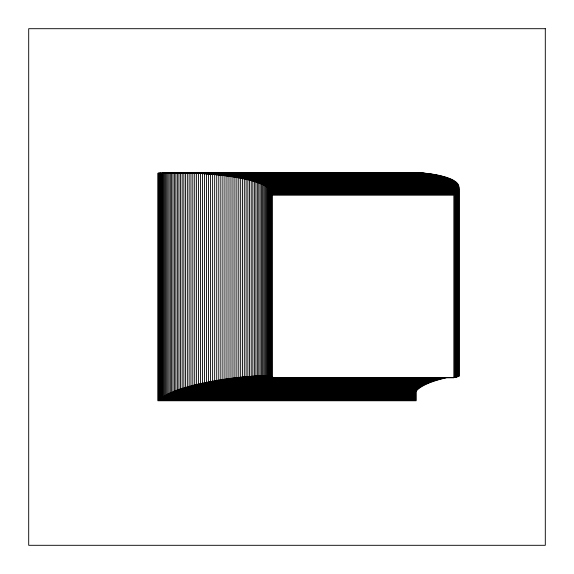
<?xml version="1.0" encoding="UTF-8"?>
<svg xmlns="http://www.w3.org/2000/svg" width="574" height="574" viewBox="0 0 574 574"><rect width="100%" height="100%" fill="white"/><g stroke="black" fill="none" stroke-linecap="round" stroke-linejoin="round"><path stroke-width="0.86" d="M417.714 172.717L170.306 172.717L170.306 392.48L415.375 392.48M420.412 172.831L165.592 172.81L165.592 394.79L414.442 394.79M422.005 172.939L161.782 172.953L161.782 397.158L414.406 397.158L414.406 393.57M423.734 173.075L160.225 173.047L160.225 398.356L414.744 398.356L414.744 392.099M160.713 173.14L158.352 173.183L158.352 400.164L415.705 400.164L415.705 391.224M424.652 173.154L192.814 173.154L192.814 385.147L424.652 385.147M160.541 173.233L157.85 173.233L157.85 400.767L416.15 400.767L416.15 390.908M425.592 173.248L194.701 173.248L194.701 384.688L425.592 384.688M426.561 173.348L196.609 173.348L196.609 384.228L426.561 384.228M427.558 173.463L198.554 173.463L198.554 383.784L427.558 383.784M428.57 173.578L200.513 173.578L200.513 383.353L428.57 383.353M429.61 173.714L202.493 173.714L202.493 382.93L429.61 382.93M430.658 173.85L204.488 173.85L204.488 382.514L430.658 382.514M431.727 174.008L206.504 174.008L206.504 382.112L431.727 382.112M432.81 174.166L208.534 174.166L208.534 381.717L432.81 381.717M433.908 174.345L210.572 174.345L210.572 381.337L433.908 381.337M435.006 174.532L212.617 174.532L212.617 380.971L435.006 380.971M436.111 174.726L214.669 174.726L214.669 380.612L436.111 380.612M437.223 174.934L216.721 174.934L216.721 380.268L437.223 380.268M438.328 175.156L218.773 175.156L218.773 379.938L438.328 379.938M439.44 175.393L220.825 175.393L220.825 379.615L439.44 379.615M440.538 175.637L222.877 175.637L222.877 379.306L440.538 379.306M441.636 175.902L224.915 175.902L224.915 379.012L441.636 379.012M442.719 176.168L226.945 176.168L226.945 378.725L442.719 378.725M443.795 176.455L228.961 176.455L228.961 378.46L443.795 378.46M444.85 176.756L230.963 176.756L230.963 378.201L444.85 378.201M445.89 177.065L232.951 177.065L232.951 377.957L445.89 377.957M446.909 177.388L234.909 177.388L234.909 377.728L453.84 377.785L453.84 195.203L272.083 195.203M447.899 177.732L236.854 177.732L236.854 377.513L454.73 377.57L454.73 194.435L272.026 194.435L272.083 377.785M448.868 178.083L238.762 178.083L238.762 377.312L272.743 377.312M449.808 178.449L240.649 178.449L240.649 377.118L271.933 377.118M450.719 178.83L242.508 178.83L242.508 376.946L271.997 376.946M451.594 179.224L244.323 179.224L244.323 376.781L272.729 376.838M452.434 179.626L246.11 179.626L246.11 376.637L271.122 376.637M453.238 180.049L247.853 180.049L247.853 376.501L271.172 376.501M453.991 180.487L249.561 180.487L249.561 376.386L271.079 376.386M454.708 180.939L251.218 180.939L251.218 376.279L271.193 376.314M455.376 181.406L252.833 181.406L252.833 376.192L268.962 376.192M456 181.879L254.397 181.879L254.397 376.114L269.349 376.049M456.567 182.374L255.911 182.374L255.911 376.049M457.076 182.884L257.367 182.884L257.367 376.006L269.141 375.984M457.535 183.4L258.774 183.4L258.774 375.97M457.937 183.938L260.115 183.938L260.115 375.956M458.274 184.491L261.4 184.491L261.4 375.948M458.762 185.632L263.775 185.632L263.775 375.984M458.906 186.227L264.865 186.227L264.865 376.02M458.985 187.461L266.838 187.461L266.838 376.142M456.983 376.314L458.769 376.314L458.769 188.746L268.51 188.746L268.51 376.314M456.768 376.429L458.554 376.429L458.554 189.406L269.235 189.406L269.235 376.429M454.723 376.838L457.413 376.838L457.413 191.479L270.935 191.479L270.935 376.838M454.185 376.996L456.868 376.996L456.868 192.197L271.337 192.197L271.337 376.996M454.45 377.175L456.244 377.175L456.244 192.929L271.653 192.929L271.653 377.175M423.734 385.62L190.955 385.62L190.955 173.075M422.859 386.101L189.126 386.101L189.126 173.004M422.005 386.596L187.332 386.596L187.332 172.939M421.194 387.091L185.574 387.091L185.574 172.882M420.412 387.601L183.852 387.601L183.852 172.831M419.68 388.117L182.166 388.117L182.166 172.796M418.977 388.634L180.523 388.634L180.523 172.76M418.324 389.165L178.923 389.165L178.923 172.738M417.714 389.703L177.366 389.703L177.366 172.717M417.147 390.248L175.859 390.248L175.859 172.709M416.631 390.794L174.396 390.794L174.396 172.702M416.164 391.353L172.982 391.353L172.982 172.702M415.741 391.913L171.619 391.913L171.619 172.709M415.059 393.046L169.043 393.046L169.043 172.731M414.794 393.628L167.838 393.628L167.838 172.752M414.593 394.209L166.682 394.209L166.682 172.781M414.342 395.378L164.551 395.378L164.551 172.839M414.328 396.562L162.643 396.562L162.643 172.918M458.985 376.142L458.985 186.837L265.884 186.837L265.884 376.078M458.913 376.221L458.913 188.093L267.714 188.093L267.714 376.221M458.554 186.851L458.554 185.058L262.619 185.058L262.619 375.956M458.253 376.551L458.253 190.087L269.88 190.087L269.88 376.551M457.873 376.688L457.873 190.776L270.447 190.776L270.447 376.688M455.526 377.362L455.526 193.675L271.882 193.675L271.882 377.362M415.325 391.504L415.325 399.561L158.919 399.561L158.919 173.14M415.009 392.681L415.009 398.959L159.543 398.959L159.543 173.09M414.55 393.276L414.55 397.753L160.971 397.753L160.971 172.996M414.306 393.276L414.306 395.967L163.568 395.967L163.568 172.874M545.3 28.7L28.7 28.7L28.7 545.3L545.3 545.3L545.3 28.7"/></g></svg>
